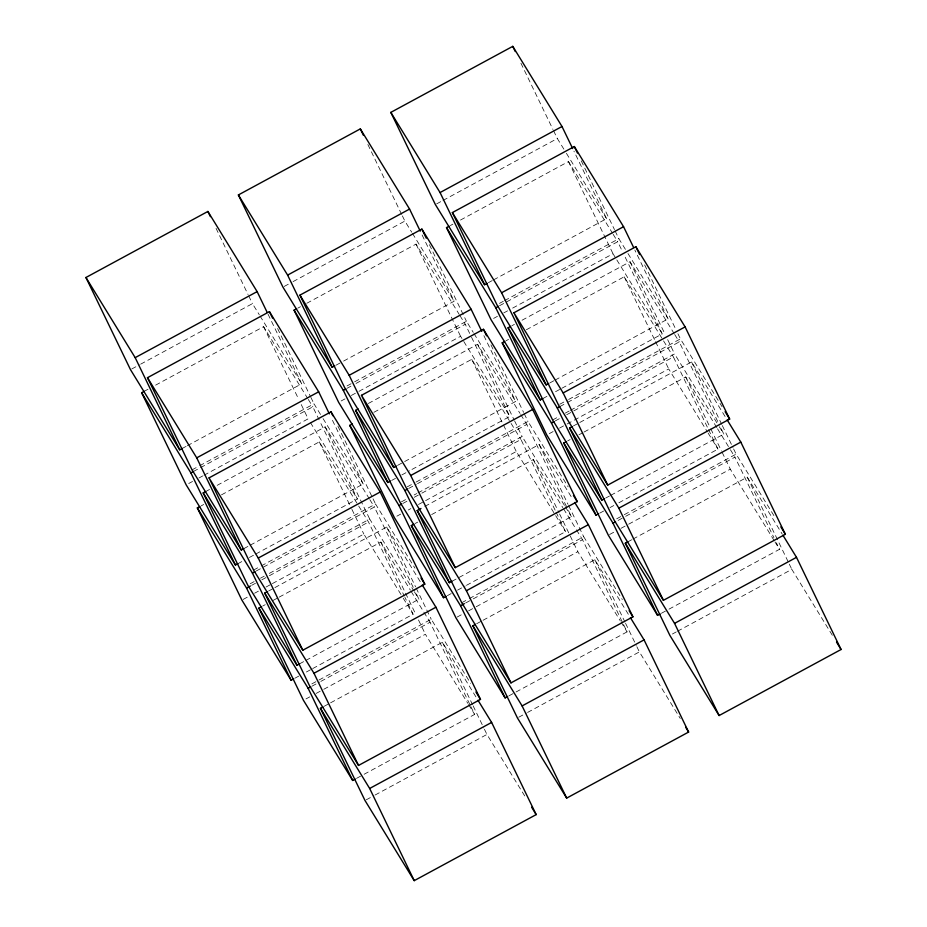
<?xml version="1.0" encoding="UTF-8"?>
<svg xmlns="http://www.w3.org/2000/svg" width="927" height="927" viewBox="0 0 927 927"><rect width="100%" height="100%" fill="white"/><g stroke="black" fill="none" stroke-linecap="round" stroke-linejoin="round"><path stroke-width="0.7" stroke-dasharray="4.63 3.48" d="M131.761 368.981L139.386 364.856M140.661 364.16L252.445 303.627L259.27 314.728M284.207 286.431L291.831 282.306M293.094 281.611L404.89 221.078L411.704 232.179M436.652 203.882L441.727 201.124M443.002 200.441L557.336 138.529L565.667 152.086M144.172 391.333L147.984 389.27M155.609 385.145L263.592 326.675L307.521 398.193M297.891 308.1L300.429 306.721M306.779 303.28L416.026 244.114L459.213 314.415M450.325 225.551L452.863 224.172M460.487 220.047L568.471 161.565L612.411 233.094M182.271 448.448L186.084 446.385M187.358 445.702L301.692 383.778L267.799 313.685M335.991 365.215L342.341 361.773M343.604 361.078L454.126 301.229L420.87 232.422M488.425 282.654L492.237 280.591M493.512 279.908L606.571 218.679L573.94 151.171M192.04 469.862L198.401 466.42M199.664 465.736L313.998 403.824L322.329 417.393M347.022 385.933L353.372 382.492M354.647 381.808L466.443 321.275L473.257 332.364M499.468 303.384L503.28 301.321M504.543 300.638L618.877 238.714L627.208 252.283M193.419 471.495L312.828 406.826L319.108 419.815M347.127 388.251L350.939 386.188M356.014 383.442L465.273 324.276L470.916 335.956M499.572 305.701L617.706 241.727L622.098 250.811M188.737 483.512L192.549 481.449M198.899 478.008L202.712 475.945M203.975 475.261L308.146 418.842L309.664 421.31M341.171 400.962L344.983 398.9M351.333 395.458L357.695 392.017M358.958 391.333L460.592 336.292L509.827 416.455L410.742 470.105M493.616 318.413L497.428 316.339M503.778 312.909L507.59 310.835M512.666 308.088L613.025 253.743L616.061 258.679M205.724 491.53L209.537 489.468M217.161 485.342L325.134 426.872L369.073 498.39M368.332 403.477L477.579 344.311L520.001 413.372M511.878 325.736L514.415 324.369M522.04 320.232L630.024 261.762L673.952 333.291M201.147 505.864L203.685 504.497M221.472 494.856L319.282 441.889L368.529 522.04L404.299 596.049M373.905 412.306L471.727 359.34L510.36 422.225M506.026 340.765L508.564 339.386M526.351 329.757L624.172 276.791L662.805 339.676M243.824 548.645L248.899 545.887M250.174 545.203L363.233 483.975L331.229 417.764M397.532 465.4L515.679 401.426L482.411 332.619M549.978 382.851L553.79 380.788M555.053 380.105L668.124 318.876L634.856 250.07M237.972 563.662L241.785 561.6M249.409 557.475L254.485 554.728M255.759 554.033L357.382 499.004L319.734 421.113M391.681 480.429L395.493 478.367M401.843 474.925L409.467 470.8M542.851 398.564L547.938 395.806M555.563 391.681L560.638 388.934M561.913 388.239L662.272 333.894L624.613 256.003M253.592 570.059L259.942 566.617M261.217 565.933L375.551 504.021L414.937 568.147M407.301 486.814L414.925 482.689M416.2 482.005L527.984 421.461L568.135 486.826M559.746 404.265L567.37 400.14M568.633 399.456L680.43 338.911L722.087 406.733M256.234 570.997L374.381 507.023L413.917 588.807M408.68 488.448L416.293 484.323M417.567 483.627L526.814 424.473L566.988 507.556M559.85 406.582L566.2 403.141M567.463 402.457L679.259 341.912L719.422 425.006M250.278 583.709L254.091 581.646M260.441 578.205L264.253 576.142M269.34 573.384L369.699 519.039L413.627 590.569M401.449 501.843L406.536 499.085M414.16 494.96L416.698 493.581M417.973 492.897L522.133 436.49L564.555 505.551M552.619 419.977L558.981 416.536M565.331 413.094L569.143 411.032M570.406 410.348L674.578 353.94L718.518 425.458M251.657 585.331L255.47 583.268M261.82 579.827L268.17 576.397M269.433 575.702L368.529 522.04M402.828 503.465L407.903 500.719M414.253 497.278L420.615 493.836M421.878 493.152L520.962 439.491L555.482 510.893M555.261 420.916L560.348 418.17M566.698 414.728L673.408 356.941L707.927 428.344M243.164 599.421L248.239 596.664M254.601 593.222L258.401 591.159M266.026 587.034L271.113 584.288M272.376 583.593L363.847 534.068L402.48 596.953M396.872 516.177L400.684 514.114M408.309 509.989L410.846 508.61M418.471 504.485L516.281 451.507L554.914 514.404M549.317 433.627L553.129 431.565M559.479 428.123L565.829 424.682M567.104 423.998L668.726 368.958L707.359 431.855M268.54 591.044L273.627 588.286M274.89 587.602L386.686 527.057L421.53 583.79M424.798 506.42L539.132 444.508L572.457 498.772M573.431 425.933L578.506 423.187M579.781 422.492L691.565 361.959L726.409 418.68M262.689 606.061L265.238 604.682M272.851 600.557L277.938 597.811M279.212 597.115L380.835 542.086L410.383 590.175M415.134 523.512L417.671 522.133M431.646 514.566L533.28 459.537L562.816 507.625M567.579 440.962L570.117 439.583M579.004 434.763L582.816 432.7M584.091 432.017L685.713 376.976L716.78 427.544M299.525 663.859L304.601 661.113M305.875 660.418L418.934 599.201L414.543 590.105M451.959 581.31L571.38 516.64L567.614 508.853M605.679 498.066L609.491 496.003M610.754 495.319L723.813 434.091L720.047 426.304M294.937 678.193L298.749 676.131M306.373 672.005L311.46 669.259M312.723 668.564L413.083 614.219L404.925 597.347M447.382 595.644L451.194 593.581M457.544 590.14L465.169 586.015M466.443 585.331L565.528 531.669L556.107 512.191M599.827 513.095L603.639 511.032M609.989 507.59L613.801 505.528M618.877 502.77L717.962 449.12L708.552 429.641M311.831 683.906L431.24 619.236L470.638 683.361M461.727 602.724L468.089 599.282M469.352 598.599L583.686 536.687L622.318 599.572M616.71 518.796L623.071 515.354M624.334 514.67L736.131 454.126L775.517 518.251M311.935 686.212L319.548 682.087M320.823 681.403L430.07 622.237L470.244 705.331M465.644 602.979L471.994 599.537M473.268 598.854L582.515 539.688L622.677 622.77M618.089 520.429L624.439 516.988M625.702 516.293L734.96 457.138L773.871 537.625M305.98 698.923L309.792 696.861M316.142 693.419L322.492 689.978M323.766 689.294L425.389 634.253L467.811 703.315M457.15 617.058L462.237 614.311M468.587 610.87L474.937 607.428M476.211 606.745L577.834 551.704L620.256 620.766M609.595 534.508L614.671 531.75M621.02 528.32L627.382 524.879M628.645 524.184L730.279 469.155L774.207 540.673M324.241 706.258L329.328 703.5M330.591 702.817L442.388 642.284L477.231 699.004M476.687 623.709L481.762 620.951M483.037 620.267L594.821 559.723L629.676 616.455M627.857 541.843L631.669 539.781M632.932 539.085L747.266 477.173L782.11 533.906M356.489 778.39L362.839 774.949M364.114 774.265L474.636 714.416L470.87 706.629M508.935 695.841L627.069 631.866L623.303 624.068M661.368 613.292L667.73 609.85M668.993 609.155L779.514 549.305L776.374 542.816M366.258 799.804L373.882 795.679M375.157 794.995L486.942 734.451L526.339 798.576M518.703 717.255L526.327 713.13M527.59 712.434L639.387 651.901L680.291 718.495M672.411 634.01L676.223 631.947M677.498 631.264L791.82 569.352L833.489 637.173M566.42 153.326L606.571 218.679M627.973 253.511L668.124 318.876M613.164 234.322L617.706 241.727M674.717 334.52L679.259 341.912M616.814 259.908L662.272 333.894M719.271 426.698L723.813 434.091M663.558 340.904L673.408 356.941M717.533 428.772L729.653 448.506M730.406 449.734L734.96 457.138M708.124 433.083L717.962 449.12M774.972 541.913L779.514 549.305M412.469 233.407L454.126 301.229M474.01 333.604L515.679 401.426M459.966 315.643L465.273 324.276M520.754 414.601L526.814 424.473M565.319 506.779L571.38 516.64M511.113 423.465L520.962 439.491M563.581 508.853L575.702 528.587M576.455 529.827L582.515 539.688M555.679 515.632L565.528 531.669M621.009 621.994L627.069 631.866M260.024 315.956L301.692 383.778M323.083 418.622L363.233 483.975M308.285 399.433L312.828 406.826M369.827 499.618L374.381 507.023M310.418 422.55L357.382 499.004M414.392 591.797L418.934 599.201M411.136 591.414L430.07 622.237M403.233 598.193L413.083 614.219M468.575 704.543L474.636 714.416M644.659 264.913L675.412 328.529M677.915 333.72L680.43 338.911M691.565 361.959L721.693 424.276M722.318 425.574L732.99 447.637M733.616 448.935L736.131 454.126M747.266 477.173L788.692 562.863M789.317 564.161L791.82 569.352M581.229 160.823L614.485 229.629M615.111 230.927L618.877 238.714M630.024 261.762L665.169 334.462M667.672 339.653L674.578 353.94M685.713 376.976L710.198 427.614M710.824 428.911L721.484 450.974M722.121 452.272L730.279 469.155M520.928 63.221L552.932 129.432M553.57 130.73L557.336 138.529M568.471 161.565L613.025 253.743M624.172 276.791L654.926 340.394M655.551 341.692L668.726 368.958M490.962 344.867L523.593 412.376M524.218 413.674L527.984 421.461M539.132 444.508L567.996 504.23M568.622 505.528L583.686 536.687M594.821 559.723L624.949 622.04M625.574 623.338L636.246 645.412M636.872 646.71L639.387 651.901M429.41 244.67L466.443 321.275M477.579 344.311L513.975 419.607M514.601 420.904L522.133 436.49M533.28 459.537L559.004 512.758M559.63 514.056L577.834 551.704M471.542 337.254L509.827 416.455M367.857 144.485L401.75 214.589M402.376 215.887L404.89 221.078M416.026 244.114L460.592 336.292M471.727 359.34L516.281 451.507M337.892 426.119L372.411 497.521M373.036 498.83L375.551 504.021M386.686 527.057L415.551 586.779M416.177 588.077L431.24 619.236M442.388 642.284L472.503 704.59M473.141 705.887L483.801 727.962M484.427 729.259L486.942 734.451M277.602 328.529L310.232 396.038M310.858 397.335L313.998 403.824M325.134 426.872L369.699 519.039M380.835 542.086L415.98 614.786M418.494 619.978L425.389 634.253M216.049 228.332L248.054 294.543M248.679 295.84L252.445 303.627M263.592 326.675L298.737 399.375M301.24 404.566L308.146 418.842M319.282 441.889L351.298 508.1M351.924 509.398L363.847 534.068"/><path stroke-width="1.39" d="M182.271 448.448L179.734 449.827L130.498 369.664L85.933 277.497L207.891 211.449L257.127 291.611L267.173 312.376M334.717 365.898L332.179 367.277L282.932 287.115L238.378 194.948L360.325 128.899L409.572 209.062L420.244 231.124M487.162 283.349L484.612 284.716L435.377 204.566L390.823 112.387L512.77 46.35L562.005 126.501L572.677 148.575M85.933 277.497L135.18 357.648L257.127 291.611M238.378 194.948L287.613 275.099L409.572 209.062M390.823 112.387L440.058 192.549L562.005 126.501M243.824 548.645L241.287 550.024L192.04 469.862L147.486 377.695L269.433 311.646L318.679 391.808L329.352 413.871M396.269 466.096L393.72 467.463L344.485 387.312L299.931 295.134L421.878 229.096L471.113 309.247L481.785 331.321M548.703 383.535L546.165 384.914L496.93 304.763L452.364 212.584L574.323 146.547L623.558 226.698L633.604 247.474M237.972 563.662L235.435 565.041L186.188 484.891L141.634 392.712L144.172 391.333M390.418 481.113L387.868 482.492L338.633 402.33L294.079 310.163L296.617 308.784M542.851 398.564L540.314 399.943L491.078 319.78L446.513 227.613L449.062 226.234M147.486 377.695L196.721 457.845L318.679 391.808M299.931 295.134L349.166 375.296L471.113 309.247M452.364 212.584L501.611 292.747L623.558 226.698M141.634 392.712L190.869 472.874L193.419 471.495M294.079 310.163L343.314 390.313L345.852 388.946M446.513 227.613L495.76 307.764L498.297 306.385M209.038 477.88L330.985 411.843L380.221 491.994L424.786 584.172L302.828 650.209L253.592 570.059L209.038 477.88L258.274 558.042L302.828 650.209M361.472 395.331L483.43 329.294L532.666 409.444L577.231 501.623L455.273 567.66L406.038 487.509L361.472 395.331L410.719 475.493L455.273 567.66M513.917 312.781L635.864 246.744L685.111 326.895L729.665 419.074L607.718 485.111L558.471 404.96L513.917 312.781L563.152 392.932L607.718 485.111M299.525 663.859L296.976 665.238L247.741 585.088L203.187 492.909L205.724 491.53M451.959 581.31L449.421 582.689L400.186 502.527L355.62 410.36L358.17 408.981M604.404 498.761L601.866 500.128L552.619 419.977L508.066 327.799L510.603 326.431M293.674 678.888L291.136 680.256L241.889 600.105L197.335 507.926L199.873 506.559M446.107 596.328L443.57 597.706L394.334 517.556L349.769 425.377L352.318 423.998M598.552 513.778L596.015 515.157L546.779 435.006L502.214 342.828L504.752 341.449M258.274 558.042L380.221 491.994M410.719 475.493L532.666 409.444M563.152 392.932L685.111 326.895M203.187 492.909L252.422 573.06L254.96 571.692M355.62 410.36L404.867 490.51L407.405 489.132M508.066 327.799L557.301 407.961L559.85 406.582M197.335 507.926L246.57 588.089L250.383 586.026M349.769 425.377L399.016 505.539L401.553 504.161M502.214 342.828L551.449 422.979L553.998 421.611M422.295 585.018L435.922 607.22L480.487 699.387L358.529 765.435L309.294 685.273L264.728 593.106L267.277 591.727M574.728 502.469L588.367 524.67L632.921 616.837L510.974 682.886L461.727 602.724L417.173 510.545L420.985 508.483M727.174 419.919L740.812 442.109L785.366 534.288L663.408 600.325L614.172 520.174L569.618 427.996L572.156 426.617M355.215 779.074L352.677 780.453L303.442 700.302L258.876 608.124L261.426 606.745M507.66 696.525L505.122 697.904L455.887 617.753L411.321 525.574L413.859 524.195M660.105 613.975L657.567 615.354L608.321 535.192L563.767 443.025L566.304 441.646M264.728 593.106L313.975 673.257L435.922 607.22M417.173 510.545L466.408 590.708L588.367 524.67M569.618 427.996L618.854 508.158L740.812 442.109M258.876 608.124L308.123 688.286L310.661 686.907M411.321 525.574L460.557 605.725L464.369 603.662M563.767 443.025L613.002 523.176L615.54 521.797M477.984 700.233L491.623 722.434L536.177 814.613L414.23 880.65L364.995 800.499L320.429 708.321L322.967 706.942M630.43 617.683L644.068 639.885L688.622 732.052L566.675 798.101L517.428 717.938L472.874 625.771L475.412 624.392M782.875 535.134L796.502 557.336L841.067 649.503L719.109 715.551L669.873 635.389L625.308 543.222L627.857 541.843M320.429 708.321L369.664 788.471L491.623 722.434M472.874 625.771L522.11 705.922L644.068 639.885M625.308 543.222L674.555 623.373L796.502 557.336M725.123 411.669L729.665 419.074M780.824 526.884L785.366 534.288M836.513 642.11L841.067 649.503M573.442 495.458L577.231 501.623M629.132 610.673L632.921 616.837M685.598 727.127L688.622 732.052M420.997 578.008L424.786 584.172M475.933 691.994L480.487 699.387M531.635 807.208L536.177 814.613M635.864 246.744L639.63 254.531M574.323 146.547L577.463 153.036M512.77 46.35L515.285 51.541M618.854 508.158L663.408 600.325M674.555 623.373L719.109 715.551M501.611 292.747L546.165 384.914M557.301 407.961L601.866 500.128M613.002 523.176L657.567 615.354M440.058 192.549L484.612 284.716M495.76 307.764L540.314 399.943M551.449 422.979L596.015 515.157M483.43 329.294L486.571 335.783M421.878 229.096L426.269 238.181M360.325 128.899L363.465 135.388M466.408 590.708L510.974 682.886M522.11 705.922L566.675 798.101M349.166 375.296L393.72 467.463M404.867 490.51L449.421 582.689M460.557 605.725L505.122 697.904M287.613 275.099L332.179 367.277M343.314 390.313L387.868 482.492M399.016 505.539L443.57 597.706M330.985 411.843L332.874 415.736M269.433 311.646L272.573 318.135M207.891 211.449L210.394 216.651M313.975 673.257L358.529 765.435M369.664 788.471L414.23 880.65M196.721 457.845L241.287 550.024M252.422 573.06L296.976 665.238M308.123 688.286L352.677 780.453M135.18 357.648L179.734 449.827M190.869 472.874L235.435 565.041M246.57 588.089L291.136 680.256"/></g></svg>
